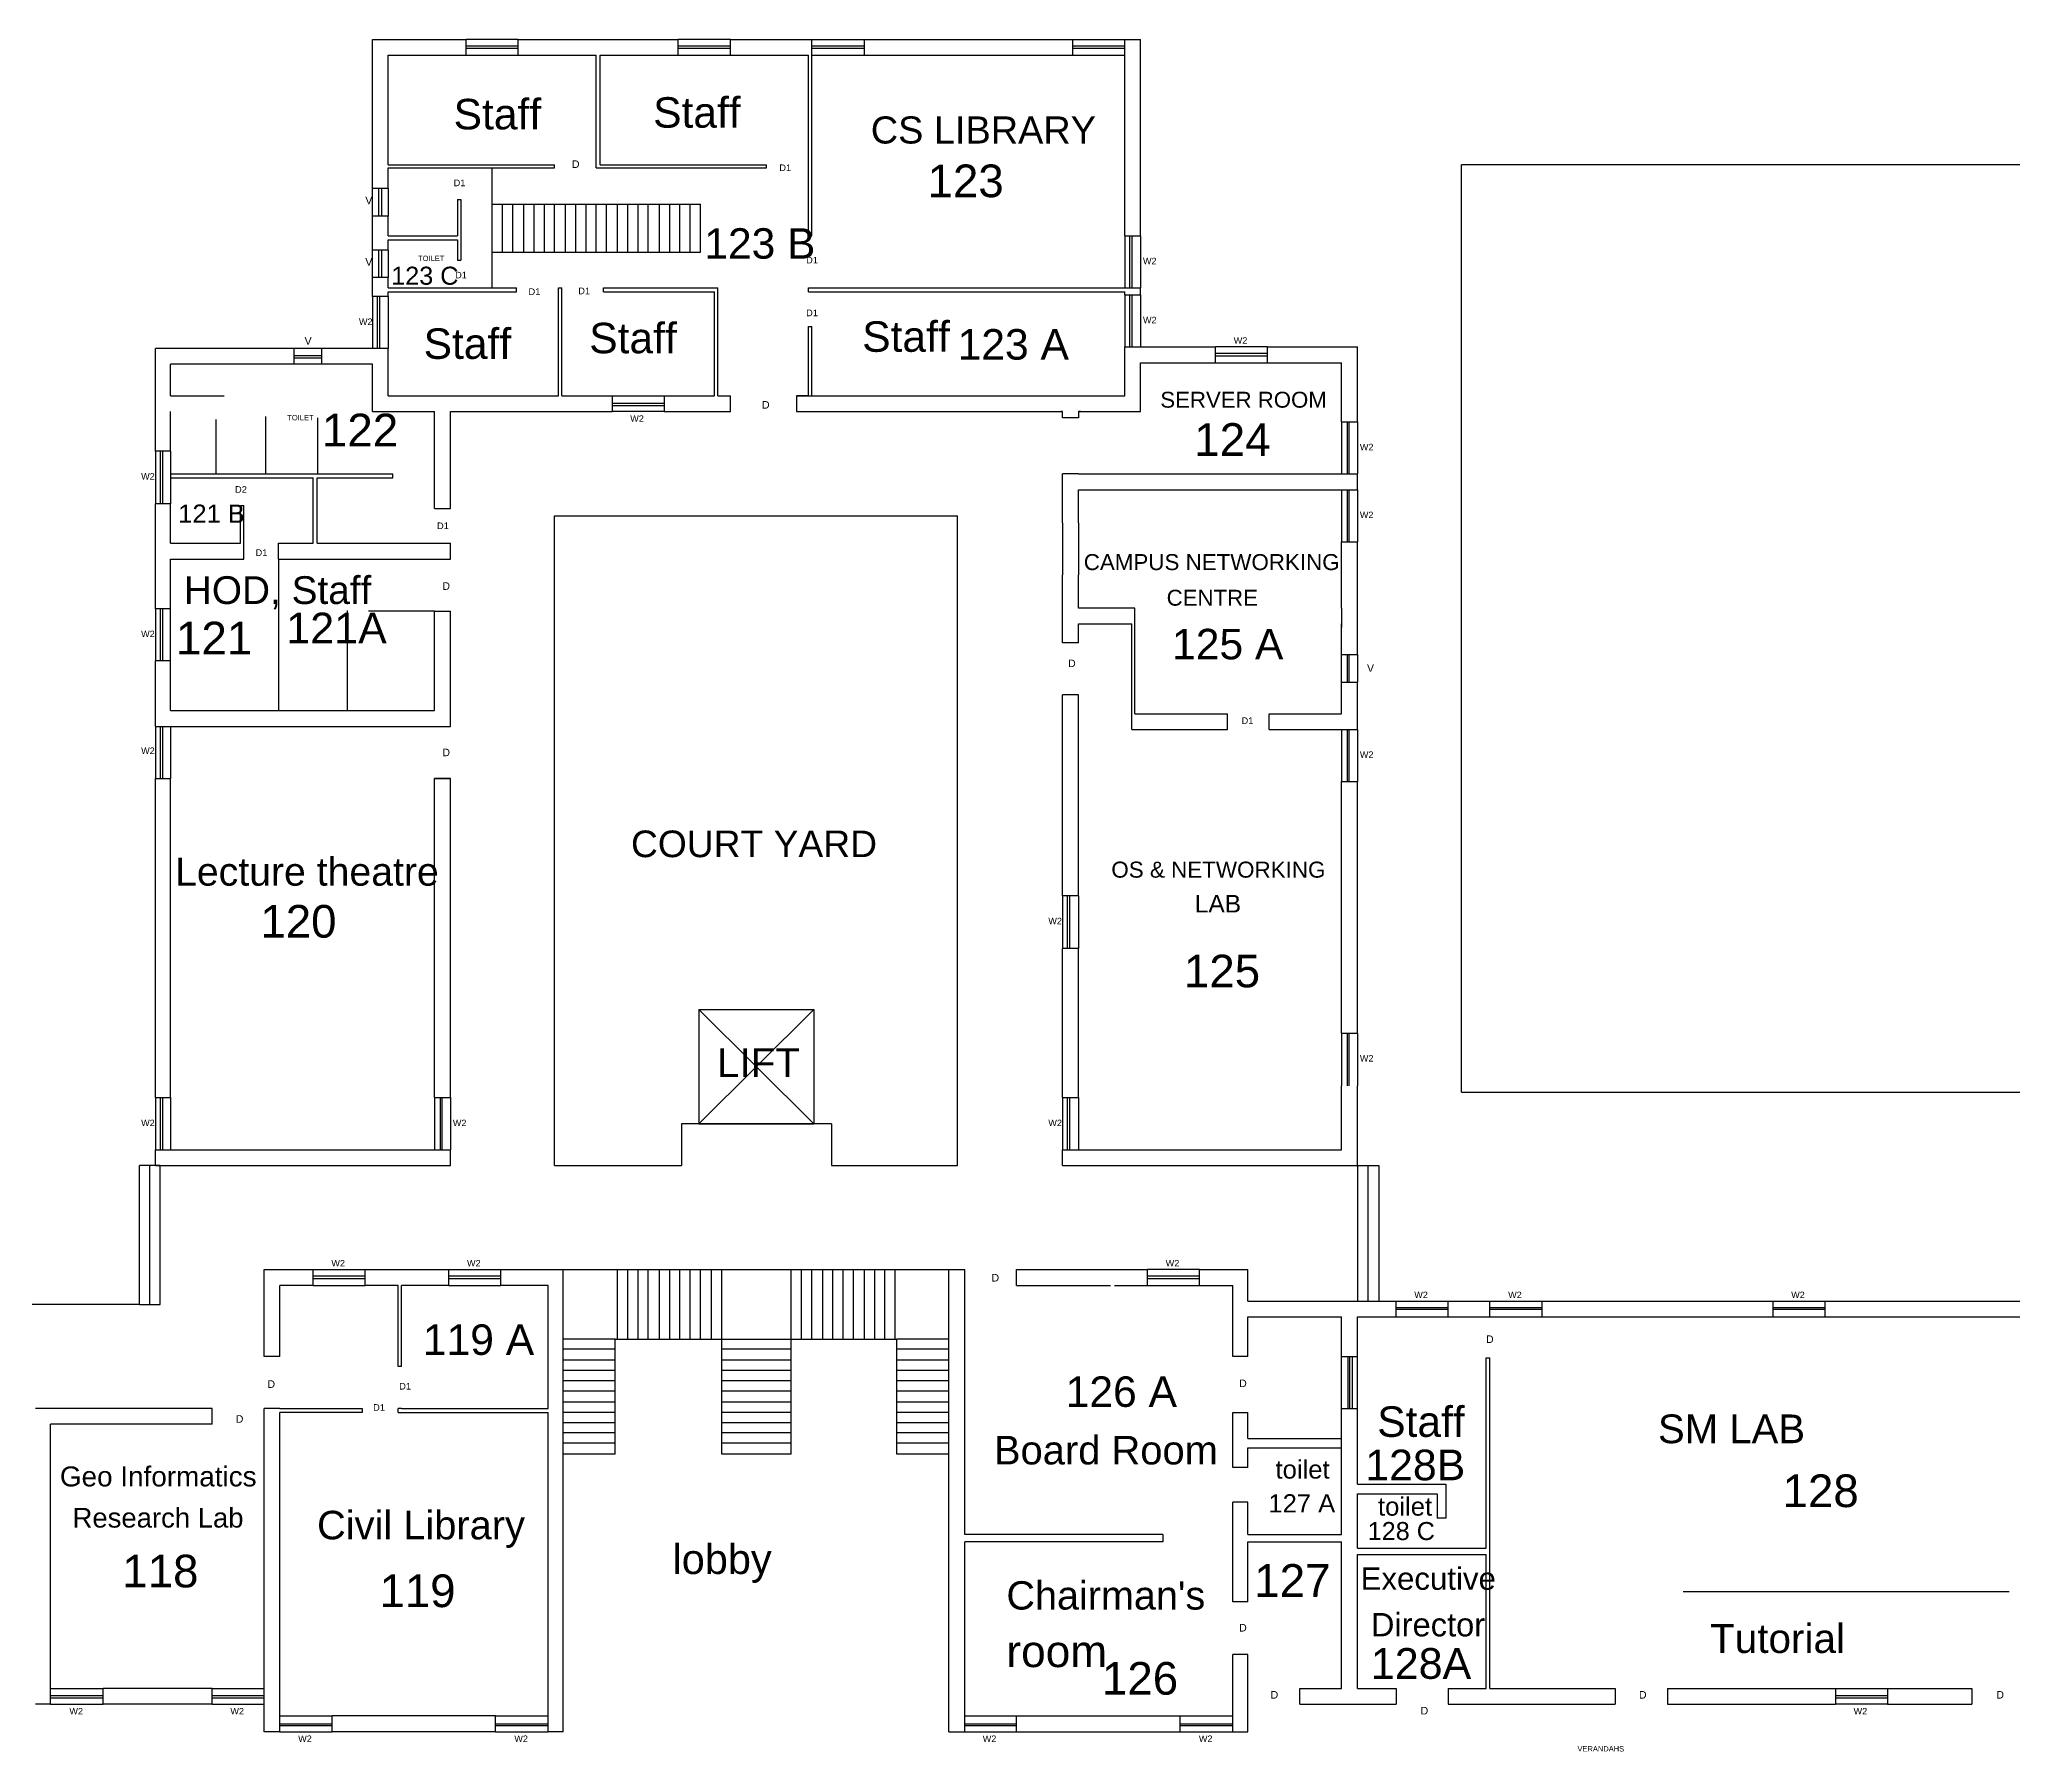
# Model space of a CAD drawing. Header units: millimetres. Extents: x 14 to 406, y 10 to 287.
# Drawn here: x 173.6 to 279.4, y 114.4 to 206.3 of the extents above; entities that cross this region are included whole.
import ezdxf

# ---------------------------------------------------------------- set-up
doc = ezdxf.new("R2010")
doc.units = ezdxf.units.MM
doc.header["$MEASUREMENT"] = 0
doc.layers.get('0').update_dxf_attribs({"linetype": 'CONTINUOUS'})
doc.styles.add('Swis721CnBT$001H0', font='')
doc.styles.get('Swis721CnBT$001H0').set_extended_font_data('Swis721CnBT')

msp = doc.modelspace()

# ---------------------------------------------------------------- linework, layer by layer
at = {"color": 0, "linetype": 'Continuous', "lineweight": 25, "true_color": 0x000007}
for p, q in [((191.42, 198.35), (191.42, 206.35)), ((191.42, 206.35), (196.45, 206.35)), ((192.26, 199.62), (192.26, 205.5)), ((192.26, 205.5), (196.45, 205.5)), ((196.45, 205.5), (196.45, 206.35)), ((196.45, 206.01), (199.25, 206.01)), ((196.45, 205.88), (199.25, 205.88)), ((199.25, 206.35), (207.84, 206.35)), ((199.25, 205.5), (203.44, 205.5)), ((203.44, 199.45), (203.44, 205.5)), ((203.65, 199.62), (203.65, 205.5)), ((203.65, 205.5), (207.84, 205.5)), ((207.84, 205.5), (207.84, 206.35)), ((207.84, 206.01), (210.64, 206.01)), ((207.84, 205.88), (210.64, 205.88)), ((210.64, 206.35), (215, 206.35)), ((210.64, 205.5), (214.83, 205.5)), ((214.83, 195.81), (214.83, 205.5)), ((215, 195.81), (215, 206.35)), ((215, 206.35), (217.83, 206.35)), ((215, 206.01), (217.83, 206.01)), ((215, 205.88), (217.83, 205.88)), ((215, 205.5), (217.83, 205.5)), ((217.83, 205.5), (217.83, 206.35)), ((217.83, 206.35), (229.01, 206.35)), ((217.83, 205.5), (229.01, 205.5)), ((229.01, 205.5), (229.01, 206.35)), ((229.01, 206.35), (231.8, 206.35)), ((229.01, 206.01), (231.8, 206.01)), ((229.01, 205.88), (231.8, 205.88)), ((229.01, 205.5), (231.8, 205.5)), ((231.8, 195.81), (231.8, 206.35)), ((231.8, 206.35), (232.65, 206.35)), ((232.65, 195.81), (232.65, 206.35)), ((192.26, 199.62), (201.2, 199.62)), ((192.26, 198.35), (192.26, 199.45)), ((192.26, 199.45), (201.2, 199.45)), ((197.85, 197.5), (197.85, 199.45)), ((201.2, 199.45), (201.2, 199.62)), ((203.44, 199.45), (212.58, 199.45)), ((203.65, 199.62), (212.58, 199.62)), ((212.58, 199.45), (212.58, 199.62)), ((249.88, 149.83), (249.88, 199.62)), ((192.26, 198.35), (191.42, 198.35)), ((191.42, 196.86), (191.42, 198.35)), ((191.76, 196.86), (191.76, 198.35)), ((191.93, 196.86), (191.93, 198.35)), ((192.26, 198.35), (192.26, 196.86)), ((195.99, 197.75), (195.99, 195.81)), ((195.99, 197.75), (196.16, 197.75)), ((196.16, 197.75), (196.16, 194.49)), ((197.85, 197.5), (209.03, 197.5)), ((197.85, 194.92), (197.85, 197.5)), ((198.4, 194.92), (198.4, 197.5)), ((198.95, 194.92), (198.95, 197.5)), ((199.55, 194.92), (199.55, 197.5)), ((200.1, 194.92), (200.1, 197.5)), ((200.65, 194.92), (200.65, 197.5)), ((201.2, 194.92), (201.2, 197.5)), ((201.79, 194.92), (201.79, 197.5)), ((202.34, 194.92), (202.34, 197.5)), ((202.89, 194.92), (202.89, 197.5)), ((203.44, 194.92), (203.44, 197.5)), ((203.99, 194.92), (203.99, 197.5)), ((204.58, 194.92), (204.58, 197.5)), ((205.13, 194.92), (205.13, 197.5)), ((205.68, 194.92), (205.68, 197.5)), ((206.23, 194.92), (206.23, 197.5)), ((206.83, 194.92), (206.83, 197.5)), ((207.38, 194.92), (207.38, 197.5)), ((207.93, 194.92), (207.93, 197.5)), ((208.48, 194.92), (208.48, 197.5)), ((209.03, 194.92), (209.03, 197.5)), ((191.42, 195.04), (191.42, 196.86)), ((192.26, 196.86), (191.42, 196.86)), ((192.26, 195.81), (192.26, 196.86)), ((192.26, 195.04), (191.42, 195.04)), ((191.42, 193.56), (191.42, 195.04)), ((191.76, 193.56), (191.76, 195.04)), ((191.93, 193.56), (191.93, 195.04)), ((192.26, 195.81), (195.99, 195.81)), ((192.26, 195.59), (195.99, 195.59)), ((192.26, 195.04), (192.26, 195.59)), ((192.26, 195.04), (192.26, 193.56)), ((195.99, 195.59), (195.99, 194.49)), ((197.85, 193.01), (197.85, 194.92)), ((197.85, 194.92), (209.03, 194.92)), ((214.83, 195.81), (215, 195.81)), ((231.8, 195.81), (232.65, 195.81)), ((231.8, 195.81), (231.8, 193.01)), ((232.06, 195.81), (232.06, 193.01)), ((232.18, 195.81), (232.18, 193.01)), ((232.65, 195.81), (232.65, 193.01)), ((195.99, 194.49), (196.16, 194.49)), ((191.42, 192.55), (191.42, 193.56)), ((192.26, 193.56), (191.42, 193.56)), ((192.26, 193.01), (192.26, 193.56)), ((192.26, 193.01), (199.16, 193.01)), ((192.26, 192.8), (199.16, 192.8)), ((192.26, 192.55), (192.26, 192.8)), ((199.16, 192.8), (199.16, 193.01)), ((201.41, 193.01), (201.58, 193.01)), ((201.41, 187.21), (201.41, 193.01)), ((201.58, 187.21), (201.58, 193.01)), ((203.82, 193.01), (209.96, 193.01)), ((203.82, 192.8), (203.82, 193.01)), ((203.82, 192.8), (209.79, 192.8)), ((209.79, 187.21), (209.79, 192.8)), ((209.96, 187.21), (209.96, 193.01)), ((214.83, 193.01), (232.65, 193.01)), ((214.83, 192.8), (214.83, 193.01)), ((214.83, 192.8), (214.83, 193.01)), ((214.83, 192.8), (231.8, 192.8)), ((231.8, 192.63), (231.8, 192.8)), ((232.65, 192.63), (232.65, 193.01)), ((192.26, 192.55), (191.42, 192.55)), ((191.42, 192.55), (191.42, 189.75)), ((191.67, 192.55), (191.67, 189.75)), ((191.8, 192.55), (191.8, 189.75)), ((192.26, 192.55), (192.26, 189.75)), ((231.8, 192.63), (232.65, 192.63)), ((231.8, 192.63), (231.8, 189.84)), ((232.06, 192.63), (232.06, 189.84)), ((232.18, 192.63), (232.18, 189.84)), ((232.65, 192.63), (232.65, 189.84)), ((214.83, 190.94), (215, 190.94)), ((214.83, 187.21), (214.83, 190.94)), ((215, 187.21), (215, 190.94)), ((179.78, 184.25), (179.78, 189.75)), ((187.23, 189.75), (179.78, 189.75)), ((187.23, 188.91), (187.23, 189.75)), ((188.71, 189.75), (187.23, 189.75)), ((192.26, 189.75), (188.71, 189.75)), ((188.71, 188.91), (188.71, 189.75)), ((192.26, 187.21), (192.26, 189.75)), ((231.8, 189.84), (236.67, 189.84)), ((231.8, 187.21), (231.8, 189.84)), ((236.67, 188.99), (236.67, 189.84)), ((239.47, 189.84), (244.29, 189.84)), ((244.29, 185.82), (244.29, 189.84)), ((180.58, 187.21), (180.58, 188.91)), ((187.23, 188.91), (180.58, 188.91)), ((188.71, 189.37), (187.23, 189.37)), ((188.71, 189.24), (187.23, 189.24)), ((188.71, 188.91), (187.23, 188.91)), ((191.42, 188.91), (188.71, 188.91)), ((191.42, 186.37), (191.42, 188.91)), ((232.65, 188.99), (236.67, 188.99)), ((232.65, 186.37), (232.65, 188.99)), ((236.67, 189.5), (239.47, 189.5)), ((236.67, 189.37), (239.47, 189.37)), ((239.47, 188.99), (243.44, 188.99)), ((243.44, 185.82), (243.44, 188.99)), ((180.58, 187.21), (183.46, 187.21)), ((192.26, 187.21), (201.41, 187.21)), ((192.26, 187.21), (201.41, 187.21)), ((201.58, 187.21), (204.29, 187.21)), ((201.58, 187.21), (204.29, 187.21)), ((204.29, 187.21), (204.29, 186.37)), ((204.29, 186.83), (207.08, 186.83)), ((204.29, 186.7), (207.08, 186.7)), ((207.08, 187.21), (209.79, 187.21)), ((207.08, 187.21), (209.79, 187.21)), ((209.96, 187.21), (210.64, 187.21)), ((209.96, 187.21), (210.64, 187.21)), ((210.64, 186.37), (210.64, 187.21)), ((214.19, 187.21), (214.83, 187.21)), ((214.83, 187.21), (214.19, 187.21)), ((214.19, 187.21), (214.19, 186.37)), ((214.19, 187.21), (231.8, 187.21)), ((215, 187.21), (231.8, 187.21)), ((180.58, 184.25), (180.58, 186.37)), ((183.04, 183.02), (183.04, 185.94)), ((185.7, 183.02), (185.7, 186.11)), ((188.5, 183.02), (188.5, 186.03)), ((191.42, 186.37), (194.76, 186.37)), ((194.76, 181.16), (194.76, 186.37)), ((195.61, 181.16), (195.61, 186.37)), ((195.61, 186.37), (204.29, 186.37)), ((195.61, 186.37), (204.29, 186.37)), ((207.08, 186.37), (210.64, 186.37)), ((207.08, 186.37), (210.64, 186.37)), ((214.19, 186.37), (228.46, 186.37)), ((214.19, 186.37), (228.46, 186.37)), ((229.31, 186.37), (232.65, 186.37)), ((229.43, 186.37), (229.31, 186.37)), ((243.44, 185.82), (244.29, 185.82)), ((243.44, 185.82), (243.44, 183.02)), ((243.74, 185.82), (243.74, 183.02)), ((243.83, 185.82), (243.83, 183.02)), ((244.29, 185.82), (244.29, 183.02)), ((180.58, 184.25), (179.78, 184.25)), ((179.78, 184.25), (179.78, 181.41)), ((180.03, 184.25), (180.03, 181.41)), ((180.16, 184.25), (180.16, 181.41)), ((180.58, 184.25), (180.58, 181.41)), ((180.58, 183.02), (192.52, 183.02)), ((180.58, 182.81), (188.24, 182.81)), ((188.24, 179.3), (188.24, 182.81)), ((188.45, 182.81), (192.52, 182.81)), ((188.45, 179.3), (188.45, 182.81)), ((192.52, 182.81), (192.52, 183.02)), ((228.46, 180.4), (228.46, 183.02)), ((229.31, 183.02), (228.46, 183.02)), ((229.31, 183.02), (232.65, 183.02)), ((229.31, 180.4), (229.31, 182.17)), ((229.31, 182.17), (232.65, 182.17)), ((232.65, 183.02), (235.7, 183.02)), ((232.65, 182.17), (235.44, 182.17)), ((235.44, 183.02), (244.29, 183.02)), ((235.44, 182.17), (244.29, 182.17)), ((243.44, 182.17), (243.44, 179.38)), ((243.74, 182.17), (243.74, 179.38)), ((243.83, 182.17), (243.83, 179.38)), ((244.29, 182.17), (244.29, 183.02)), ((244.29, 182.17), (244.29, 179.38)), ((179.78, 175.78), (179.78, 181.41)), ((180.58, 181.41), (179.78, 181.41)), ((180.58, 179.3), (180.58, 181.41)), ((184.35, 181.33), (184.52, 181.33)), ((184.35, 179.3), (184.35, 181.33)), ((184.52, 178.45), (184.52, 181.33)), ((194.76, 181.16), (195.61, 181.16)), ((201.2, 145.89), (201.2, 180.78)), ((201.2, 180.78), (222.83, 180.78)), ((222.83, 145.89), (222.83, 180.78)), ((228.46, 180.4), (228.46, 177.6)), ((229.31, 180.4), (229.31, 177.6)), ((180.58, 179.3), (184.35, 179.3)), ((186.38, 179.3), (188.24, 179.3)), ((186.38, 178.45), (186.38, 179.3)), ((188.45, 179.3), (195.61, 179.3)), ((195.61, 178.45), (195.61, 179.3)), ((243.44, 175.82), (243.44, 179.38)), ((243.44, 179.38), (244.29, 179.38)), ((244.29, 173.33), (244.29, 179.38)), ((180.58, 178.45), (184.52, 178.45)), ((180.58, 175.78), (180.58, 178.45)), ((186.38, 178.45), (195.61, 178.45)), ((186.38, 178.45), (186.38, 170.32)), ((228.46, 173.96), (228.46, 177.6)), ((229.31, 175.82), (229.31, 177.6)), ((243.44, 175.82), (243.44, 174.77)), ((180.03, 175.78), (180.03, 172.99)), ((180.16, 175.78), (180.16, 172.99)), ((190.06, 175.7), (190.06, 170.32)), ((194.76, 175.66), (191.21, 175.66)), ((194.76, 175.66), (195.61, 175.66)), ((194.76, 170.32), (194.76, 175.66)), ((195.61, 169.47), (195.61, 175.66)), ((229.31, 173.96), (229.31, 174.98)), ((229.31, 174.98), (232.18, 174.98)), ((232.18, 169.31), (232.18, 174.98)), ((232.35, 170.15), (232.35, 174.98)), ((243.44, 173.33), (243.44, 174.98)), ((229.31, 173.96), (228.46, 173.96)), ((179.78, 169.47), (179.78, 172.99)), ((180.58, 172.99), (179.78, 172.99)), ((180.58, 170.32), (180.58, 172.99)), ((243.74, 173.33), (243.74, 171.85)), ((243.83, 173.33), (243.83, 171.85)), ((243.44, 170.15), (243.44, 171.85)), ((243.44, 171.85), (244.29, 171.85)), ((244.29, 169.31), (244.29, 171.85)), ((228.46, 160.37), (228.46, 171.17)), ((229.31, 171.17), (228.46, 171.17)), ((229.31, 160.37), (229.31, 171.17)), ((179.78, 169.47), (195.61, 169.47)), ((179.78, 169.47), (179.78, 166.68)), ((180.03, 169.47), (180.03, 166.68)), ((180.16, 169.47), (180.16, 166.68)), ((180.58, 170.32), (194.76, 170.32)), ((180.58, 169.47), (180.58, 166.68)), ((232.35, 170.15), (237.31, 170.15)), ((237.31, 169.31), (237.31, 170.15)), ((239.55, 169.31), (239.55, 170.15)), ((239.55, 170.15), (243.44, 170.15)), ((232.18, 169.31), (237.31, 169.31)), ((239.55, 169.31), (244.29, 169.31)), ((243.44, 169.31), (243.44, 166.51)), ((243.74, 169.31), (243.74, 166.51)), ((243.83, 169.31), (243.83, 166.51)), ((244.29, 169.31), (244.29, 166.51)), ((179.78, 166.68), (180.58, 166.68)), ((179.78, 149.54), (179.78, 166.68)), ((180.58, 149.54), (180.58, 166.68)), ((194.76, 149.54), (194.76, 166.68)), ((195.61, 149.54), (195.61, 166.68)), ((243.44, 153.01), (243.44, 166.51)), ((243.44, 166.51), (244.29, 166.51)), ((244.29, 153.01), (244.29, 166.51)), ((229.31, 160.37), (228.46, 160.37)), ((228.46, 160.37), (228.46, 157.54)), ((228.71, 160.37), (228.71, 157.54)), ((228.84, 160.37), (228.84, 157.54)), ((229.31, 160.37), (229.31, 157.54)), ((228.46, 149.54), (228.46, 157.54)), ((229.31, 157.54), (228.46, 157.54)), ((229.31, 149.54), (229.31, 157.54)), ((208.94, 154.28), (215.12, 154.28)), ((208.94, 154.28), (208.94, 148.14)), ((243.44, 153.01), (244.29, 153.01)), ((243.44, 153.01), (243.44, 150.17)), ((243.74, 153.01), (243.74, 150.17)), ((243.83, 153.01), (243.83, 150.17)), ((244.29, 153.01), (244.29, 150.17)), ((179.78, 149.54), (180.58, 149.54)), ((179.78, 149.54), (179.78, 146.74)), ((180.03, 149.54), (180.03, 146.74)), ((180.16, 149.54), (180.16, 146.74)), ((180.58, 149.54), (180.58, 146.74)), ((194.76, 149.54), (195.61, 149.54)), ((194.76, 149.54), (194.76, 146.74)), ((195.06, 149.54), (195.06, 146.74)), ((195.14, 149.54), (195.14, 146.74)), ((195.61, 149.54), (195.61, 146.74)), ((228.46, 149.54), (229.31, 149.54)), ((228.46, 149.54), (228.46, 146.74)), ((228.71, 149.54), (228.71, 146.74)), ((228.84, 149.54), (228.84, 146.74)), ((229.31, 149.54), (229.31, 146.74)), ((243.44, 146.74), (243.44, 150.17)), ((244.29, 145.89), (244.29, 150.17)), ((249.88, 149.83), (314.9, 149.83)), ((208.94, 148.14), (215.12, 148.14)), ((216.06, 148.14), (216.06, 145.89)), ((179.78, 146.74), (195.61, 146.74)), ((179.78, 145.89), (179.78, 146.74)), ((195.61, 145.89), (195.61, 146.74)), ((228.46, 145.89), (228.46, 146.74)), ((228.46, 146.74), (243.44, 146.74)), ((178.93, 138.44), (178.93, 145.89)), ((180.03, 145.89), (178.93, 145.89)), ((179.48, 138.44), (179.48, 145.89)), ((179.78, 145.89), (195.61, 145.89)), ((180.03, 138.44), (180.03, 145.89)), ((201.2, 145.89), (208.01, 145.89)), ((216.06, 145.89), (222.83, 145.89)), ((228.46, 145.89), (244.29, 145.89)), ((244.29, 145.89), (244.29, 138.61)), ((244.84, 145.89), (244.84, 138.61)), ((185.62, 135.65), (185.62, 140.31)), ((185.62, 140.31), (188.24, 140.31)), ((188.24, 139.46), (188.24, 140.31)), ((188.24, 140.31), (191.04, 140.31)), ((188.24, 139.97), (191.04, 139.97)), ((188.24, 139.84), (191.04, 139.84)), ((191.04, 140.31), (195.52, 140.31)), ((191.04, 139.46), (191.04, 140.31)), ((195.52, 139.46), (195.52, 140.31)), ((195.52, 140.31), (198.32, 140.31)), ((195.52, 139.97), (198.32, 139.97)), ((195.52, 139.84), (198.32, 139.84)), ((198.32, 140.31), (201.66, 140.31)), ((198.32, 139.46), (198.32, 140.31)), ((201.66, 115.5), (201.66, 140.31)), ((201.66, 140.31), (222.36, 140.31)), ((204.58, 136.58), (204.58, 140.31)), ((205.13, 136.58), (205.13, 140.31)), ((205.68, 136.58), (205.68, 140.31)), ((206.23, 136.58), (206.23, 140.31)), ((206.83, 136.58), (206.83, 140.31)), ((207.38, 136.58), (207.38, 140.31)), ((207.93, 136.58), (207.93, 140.31)), ((208.48, 136.58), (208.48, 140.31)), ((209.03, 136.58), (209.03, 140.31)), ((209.62, 136.58), (209.62, 140.31)), ((210.17, 136.58), (210.17, 140.31)), ((213.9, 136.58), (213.9, 140.31)), ((214.45, 136.58), (214.45, 140.31)), ((215, 136.58), (215, 140.31)), ((215.59, 136.58), (215.59, 140.31)), ((216.14, 136.58), (216.14, 140.31)), ((216.69, 136.58), (216.69, 140.31)), ((217.24, 136.58), (217.24, 140.31)), ((217.83, 136.58), (217.83, 140.31)), ((218.38, 136.58), (218.38, 140.31)), ((218.93, 136.58), (218.93, 140.31)), ((219.48, 136.58), (219.48, 140.31)), ((222.36, 140.31), (223.21, 140.31)), ((222.36, 115.5), (222.36, 140.31)), ((223.21, 126.08), (223.21, 140.31)), ((226, 140.31), (233.03, 140.31)), ((226, 139.46), (226, 140.31)), ((233.03, 139.46), (233.03, 140.31)), ((233.03, 139.97), (235.82, 139.97)), ((233.03, 139.84), (235.82, 139.84)), ((235.82, 140.31), (238.41, 140.31)), ((238.41, 138.61), (238.41, 140.31)), ((188.24, 139.46), (186.46, 139.46)), ((186.46, 135.65), (186.46, 139.46)), ((188.24, 139.46), (191.04, 139.46)), ((192.81, 139.46), (191.04, 139.46)), ((192.81, 135.1), (192.81, 139.46)), ((195.52, 139.46), (192.98, 139.46)), ((192.98, 135.1), (192.98, 139.46)), ((195.52, 139.46), (198.32, 139.46)), ((200.86, 139.46), (198.32, 139.46)), ((200.86, 132.86), (200.86, 139.46)), ((201.66, 116.35), (201.66, 139.46)), ((222.36, 116.35), (222.36, 139.46)), ((226, 139.46), (231.04, 139.46)), ((231.25, 139.46), (233.03, 139.46)), ((235.82, 139.46), (237.6, 139.46)), ((237.6, 135.65), (237.6, 139.46)), ((178.93, 138.44), (145.15, 138.44)), ((178.93, 138.44), (180.03, 138.44)), ((238.41, 138.61), (239.55, 138.61)), ((238.41, 135.65), (238.41, 137.77)), ((238.41, 137.77), (239.55, 137.77)), ((239.55, 138.61), (242.34, 138.61)), ((239.55, 137.77), (242.34, 137.77)), ((242.34, 138.61), (246.37, 138.61)), ((242.34, 137.77), (243.44, 137.77)), ((244.29, 137.77), (246.37, 137.77)), ((246.37, 137.77), (246.37, 138.61)), ((246.37, 138.61), (249.16, 138.61)), ((246.37, 138.27), (249.16, 138.27)), ((246.37, 138.19), (249.16, 138.19)), ((246.37, 137.77), (249.16, 137.77)), ((249.16, 138.61), (251.4, 138.61)), ((249.16, 137.77), (249.16, 138.61)), ((249.16, 137.77), (251.19, 137.77)), ((251.19, 137.77), (251.4, 137.77)), ((251.4, 137.77), (251.4, 138.61)), ((251.4, 138.61), (254.2, 138.61)), ((251.4, 138.27), (254.2, 138.27)), ((251.4, 138.19), (254.2, 138.19)), ((251.4, 137.77), (254.2, 137.77)), ((254.2, 137.77), (254.2, 138.61)), ((254.2, 138.61), (266.6, 138.61)), ((254.2, 137.77), (266.6, 137.77)), ((266.6, 137.77), (266.6, 138.61)), ((266.6, 138.61), (269.4, 138.61)), ((266.6, 138.27), (269.4, 138.27)), ((266.6, 138.19), (269.4, 138.19)), ((266.6, 137.77), (269.4, 137.77)), ((269.4, 138.61), (281.8, 138.61)), ((269.4, 137.77), (269.4, 138.61)), ((269.4, 137.77), (281.8, 137.77)), ((186.46, 135.65), (185.62, 135.65)), ((204.46, 136.58), (201.66, 136.58)), ((204.46, 136.03), (201.66, 136.03)), ((204.46, 130.4), (204.46, 136.58)), ((204.46, 136.58), (210.17, 136.58)), ((210.17, 130.4), (210.17, 136.58)), ((213.9, 136.03), (210.17, 136.03)), ((213.9, 130.4), (213.9, 136.58)), ((219.57, 130.4), (219.57, 136.58)), ((222.36, 136.58), (219.57, 136.58)), ((222.36, 136.03), (219.57, 136.03)), ((238.41, 135.65), (237.6, 135.65)), ((243.44, 135.65), (244.29, 135.65)), ((243.78, 135.65), (243.78, 132.86)), ((243.87, 135.65), (243.87, 132.86)), ((244, 135.65), (244, 132.86)), ((251.19, 135.57), (251.4, 135.57)), ((192.98, 135.1), (192.81, 135.1)), ((204.46, 135.44), (201.66, 135.44)), ((204.46, 134.89), (201.66, 134.89)), ((213.9, 135.44), (210.17, 135.44)), ((213.9, 134.89), (210.17, 134.89)), ((222.36, 135.44), (219.57, 135.44)), ((222.36, 134.89), (219.57, 134.89)), ((204.46, 134.34), (201.66, 134.34)), ((204.46, 133.79), (201.66, 133.79)), ((213.9, 134.34), (210.17, 134.34)), ((213.9, 133.79), (210.17, 133.79)), ((222.36, 134.34), (219.57, 134.34)), ((222.36, 133.79), (219.57, 133.79)), ((182.82, 132.86), (173.34, 132.86)), ((182.82, 132.01), (182.82, 132.86)), ((186.46, 132.86), (185.62, 132.86)), ((185.62, 116.98), (185.62, 132.86)), ((186.46, 115.5), (186.46, 132.64)), ((192.98, 132.86), (192.81, 132.86)), ((192.81, 132.64), (192.81, 132.86)), ((192.81, 132.64), (200.86, 132.64)), ((192.98, 132.86), (200.86, 132.86)), ((200.86, 115.5), (200.86, 132.64)), ((204.46, 133.19), (201.66, 133.19)), ((204.46, 132.64), (201.66, 132.64)), ((213.9, 133.19), (210.17, 133.19)), ((213.9, 132.64), (210.17, 132.64)), ((222.36, 133.19), (219.57, 133.19)), ((222.36, 132.64), (219.57, 132.64)), ((237.6, 129.68), (237.6, 132.64)), ((237.6, 132.64), (238.41, 132.64)), ((238.41, 131.25), (238.41, 132.64)), ((243.44, 132.86), (244.29, 132.86)), ((182.82, 132.01), (174.15, 132.01)), ((174.15, 116.98), (174.15, 132.01)), ((186.46, 117.83), (186.46, 132.01)), ((204.46, 132.09), (201.66, 132.09)), ((204.46, 131.54), (201.66, 131.54)), ((213.9, 132.09), (210.17, 132.09)), ((213.9, 131.54), (210.17, 131.54)), ((222.36, 132.09), (219.57, 132.09)), ((222.36, 131.54), (219.57, 131.54)), ((237.6, 129.68), (237.6, 132.01)), ((204.46, 130.99), (201.66, 130.99)), ((204.46, 130.4), (201.66, 130.4)), ((213.9, 130.99), (210.17, 130.99)), ((213.9, 130.4), (210.17, 130.4)), ((222.36, 130.99), (219.57, 130.99)), ((222.36, 130.4), (219.57, 130.4)), ((238.41, 131.25), (243.44, 131.25)), ((238.41, 129.68), (238.41, 130.74)), ((238.41, 129.68), (238.41, 130.74)), ((238.41, 130.74), (243.44, 130.74)), ((243.44, 126.08), (243.44, 130.74)), ((238.41, 129.68), (237.6, 129.68)), ((244.29, 128.79), (249.03, 128.79)), ((244.29, 125.36), (244.29, 128.28)), ((244.29, 128.28), (248.57, 128.28)), ((248.57, 128.28), (248.57, 126.97)), ((249.03, 128.79), (249.03, 126.97)), ((237.6, 122.48), (237.6, 127.82)), ((237.6, 122.48), (237.6, 127.82)), ((238.41, 127.82), (237.6, 127.82)), ((238.41, 126.08), (238.41, 127.82)), ((233.84, 126.08), (223.21, 126.08)), ((238.41, 126.08), (243.44, 126.08)), ((223.21, 115.5), (223.21, 125.7)), ((238.41, 122.48), (238.41, 125.7)), ((238.41, 125.7), (243.44, 125.7)), ((243.44, 117.83), (243.44, 125.7)), ((244.29, 125.36), (251.19, 125.36)), ((244.29, 117.83), (244.29, 125.02)), ((244.29, 125.02), (251.19, 125.02)), ((251.19, 117.83), (251.19, 125.02)), ((261.78, 123.03), (279.26, 123.03)), ((238.41, 122.48), (237.6, 122.48)), ((237.6, 117.83), (237.6, 119.65)), ((237.6, 115.5), (237.6, 119.65)), ((238.41, 119.65), (237.6, 119.65)), ((238.41, 115.5), (238.41, 119.65)), ((174.15, 117.83), (176.98, 117.83)), ((182.82, 117.83), (176.98, 117.83)), ((176.98, 116.98), (176.98, 117.83)), ((182.82, 116.98), (182.82, 117.83)), ((182.82, 117.83), (185.62, 117.83)), ((241.2, 116.98), (241.2, 117.83)), ((241.2, 117.83), (243.44, 117.83)), ((244.29, 117.83), (246.37, 117.83)), ((246.37, 117.83), (246.37, 116.98)), ((249.16, 117.83), (251.19, 117.83)), ((249.16, 117.83), (249.16, 116.98)), ((251.4, 117.83), (258.13, 117.83)), ((258.13, 117.83), (258.13, 116.98)), ((260.93, 117.83), (269.95, 117.83)), ((260.93, 117.83), (260.93, 116.98)), ((269.95, 117.83), (269.95, 116.98)), ((272.74, 117.83), (277.27, 117.83)), ((277.27, 117.83), (277.27, 116.98)), ((174.15, 116.98), (173.34, 116.98)), ((174.15, 117.45), (176.98, 117.45)), ((174.15, 117.32), (176.98, 117.32)), ((174.15, 116.98), (176.98, 116.98)), ((182.82, 116.98), (176.98, 116.98)), ((182.82, 117.45), (185.62, 117.45)), ((182.82, 117.32), (185.62, 117.32)), ((182.82, 116.98), (185.62, 116.98)), ((185.62, 115.5), (185.62, 116.98)), ((241.2, 116.98), (246.37, 116.98)), ((249.16, 116.98), (258.13, 116.98)), ((260.93, 116.98), (269.95, 116.98)), ((269.95, 117.45), (272.74, 117.45)), ((269.95, 117.32), (272.74, 117.32)), ((272.74, 116.98), (277.27, 116.98)), ((186.46, 115.5), (185.62, 115.5)), ((186.46, 116.35), (189.26, 116.35)), ((186.46, 115.92), (189.26, 115.92)), ((186.46, 115.84), (189.26, 115.84)), ((186.46, 115.5), (189.26, 115.5)), ((198.02, 116.35), (189.26, 116.35)), ((189.26, 115.5), (189.26, 116.35)), ((198.02, 115.5), (189.26, 115.5)), ((198.02, 115.5), (198.02, 116.35)), ((198.02, 116.35), (200.86, 116.35)), ((198.02, 115.92), (200.86, 115.92)), ((198.02, 115.84), (200.86, 115.84)), ((198.02, 115.5), (200.86, 115.5)), ((201.66, 115.5), (200.86, 115.5)), ((222.36, 115.5), (223.21, 115.5)), ((223.21, 116.35), (226, 116.35)), ((223.21, 115.92), (226, 115.92)), ((223.21, 115.84), (226, 115.84)), ((223.21, 115.5), (226, 115.5)), ((226, 116.35), (234.77, 116.35)), ((226, 115.5), (226, 116.35)), ((226, 115.5), (234.77, 115.5)), ((234.77, 115.5), (234.77, 116.35)), ((234.77, 116.35), (237.6, 116.35)), ((234.77, 115.92), (237.6, 115.92)), ((234.77, 115.84), (237.6, 115.84)), ((234.77, 115.5), (237.6, 115.5)), ((237.6, 115.5), (238.41, 115.5))]:
    msp.add_line(p, q, dxfattribs=at)
for points in [[(196.45, 205.5), (199.25, 205.5), (199.25, 206.35), (196.45, 206.35)], [(207.84, 205.5), (210.64, 205.5), (210.64, 206.35), (207.84, 206.35)], [(314.9, 195.89), (314.9, 199.62), (249.88, 199.62)], [(236.67, 188.99), (239.47, 188.99), (239.47, 189.84), (236.67, 189.84)], [(204.29, 187.21), (207.08, 187.21), (207.08, 186.37), (204.29, 186.37)], [(229.31, 186.37), (229.31, 186.03), (228.46, 186.03), (228.46, 186.37), (228.37, 186.37)], [(232.35, 174.98), (232.35, 175.82), (229.31, 175.82)], [(180.58, 172.99), (180.58, 175.78), (179.78, 175.78), (179.78, 172.99)], [(243.44, 171.85), (243.44, 173.33), (244.29, 173.33), (244.29, 171.85)], [(208.94, 148.14), (215.12, 154.28), (215.12, 148.14), (208.94, 154.28)], [(216.06, 148.14), (208.01, 148.14), (208.01, 145.89)], [(244.29, 145.89), (245.43, 145.89), (245.43, 138.61)], [(233.03, 139.46), (235.82, 139.46), (235.82, 140.31), (233.03, 140.31)], [(243.44, 129.68), (243.44, 135.65), (243.44, 137.77)], [(244.29, 128.79), (244.29, 135.65), (244.29, 137.77)], [(210.17, 136.58), (213.9, 136.58), (219.57, 136.58)], [(251.19, 125.36), (251.19, 131.21), (251.19, 135.57)], [(251.4, 117.83), (251.4, 125.02), (251.4, 135.57)], [(186.46, 132.86), (190.87, 132.86), (190.87, 132.64), (186.46, 132.64)], [(233.84, 126.08), (233.84, 125.7), (223.21, 125.7)], [(249.03, 126.97), (248.78, 126.97), (248.57, 126.97)], [(269.95, 117.83), (272.74, 117.83), (272.74, 116.98), (269.95, 116.98)]]:
    msp.add_lwpolyline(points, dxfattribs=at)
msp.add_lwpolyline([(195.61, 166.68), (194.76, 166.68)], close=True, dxfattribs=at)

# ---------------------------------------------------------------- texts
at = {"color": 0, "true_color": 0x000007, "style": 'Swis721CnBT$001H0'}
for s, height, p in [('Staff', 1.636, (206.49, 201.61)), ('Staff', 1.636, (195.78, 201.52)), ('CS LIBRARY', 1.455, (218.17, 200.76)), ('D', 0.404, (202.13, 199.45)), ('D1', 0.356, (213.26, 199.28)), ('123', 1.753, (221.22, 197.88)), ('D1', 0.356, (195.78, 198.47)), ('V', 0.41, (191.04, 197.5)), ('123 B', 1.632, (209.24, 194.58)), ('V', 0.41, (191.04, 194.2)), ('123 C', 0.968, (192.43, 193.18)), ('TOILET', 0.29, (193.87, 194.45)), ('D1', 0.356, (195.86, 193.52)), ('D1', 0.356, (214.7, 194.32)), ('W2', 0.348, (232.78, 194.28)), ('D1', 0.356, (199.8, 192.63)), ('D1', 0.356, (202.47, 192.67)), ('D1', 0.356, (214.7, 191.49)), ('W2', 0.348, (190.7, 191.02)), ('Staff', 1.636, (194.17, 189.2)), ('Staff', 1.636, (203.06, 189.5)), ('Staff', 1.636, (217.71, 189.58)), ('123 A', 1.637, (222.83, 189.16)), ('W2', 0.348, (232.78, 191.11)), ('V', 0.41, (187.78, 189.96)), ('W2', 0.348, (237.65, 190.01)), ('SERVER ROOM', 0.8528, (233.71, 186.58)), ('D', 0.404, (212.33, 186.53)), ('TOILET', 0.29, (186.85, 185.9)), ('122', 1.758, (188.71, 184.5)), ('W2', 0.348, (205.26, 185.82)), ('124', 1.758, (235.53, 183.99)), ('W2', 0.348, (244.42, 184.29)), ('W2', 0.348, (179.01, 182.72)), ('D2', 0.356, (184.05, 182.01)), ('121 B', 0.98, (181, 180.4)), ('D1', 0.356, (194.89, 180.06)), ('W2', 0.348, (244.42, 180.65)), ('D1', 0.356, (185.15, 178.62)), ('CAMPUS NETWORKING', 0.859, (229.6, 177.86)), ('HOD, Staff', 1.491, (181.3, 176.04)), ('D', 0.404, (195.18, 176.8)), ('CENTRE', 0.853, (234.05, 175.95)), ('121', 1.758, (180.88, 173.33)), ('121A', 1.654, (186.8, 173.92)), ('125 A', 1.637, (234.34, 173.07)), ('W2', 0.348, (179.01, 174.26)), ('D', 0.404, (228.76, 172.65)), ('V', 0.41, (244.8, 172.4)), ('D1', 0.356, (238.07, 169.6)), ('W2', 0.348, (179.01, 167.99)), ('D', 0.404, (195.18, 167.87)), ('W2', 0.348, (244.42, 167.78)), ('COURT YARD', 1.43, (205.3, 162.45)), ('Lecture theatre', 1.5065, (180.83, 160.92)), ('OS & NETWORKING', 0.861, (231.08, 161.35)), ('120', 1.753, (185.41, 158.13)), ('            LAB', 0.9424, (231.17, 159.48)), ('W2', 0.348, (227.7, 158.85)), ('125', 1.753, (234.98, 155.46)), ('LIFT', 1.549, (209.92, 150.64)), ('W2', 0.348, (244.42, 151.48)), ('W2', 0.348, (179.01, 148.01)), ('W2', 0.348, (195.74, 148.01)), ('W2', 0.348, (227.7, 148.01)), ('W2', 0.348, (189.22, 140.48)), ('W2', 0.348, (196.5, 140.48)), ('D', 0.404, (224.65, 139.67)), ('W2', 0.348, (234, 140.48)), ('W2', 0.348, (247.34, 138.78)), ('W2', 0.348, (252.38, 138.78)), ('W2', 0.348, (267.57, 138.78)), ('119 A', 1.637, (194.13, 135.73)), ('D', 0.404, (251.19, 136.37)), ('126 A', 1.637, (228.63, 132.94)), ('D', 0.404, (185.79, 133.96)), ('D1', 0.356, (192.86, 133.87)), ('D', 0.404, (237.94, 134)), ('D', 0.404, (184.09, 132.09)), ('D1', 0.356, (191.46, 132.73)), ('Staff', 1.636, (245.35, 131.33)), ('SM LAB', 1.541, (260.42, 130.99)), ('Board Room', 1.533, (224.78, 129.85)), ('128B', 1.645, (244.71, 129)), ('Geo Informatics', 1.0706, (174.65, 128.67)), ('toilet', 0.986, (239.89, 129.09)), ('128', 1.753, (267.11, 127.56)), ('127 A', 0.983, (239.51, 127.27)), ('toilet', 0.986, (245.39, 127.1)), ('Research Lab', 1.055, (175.33, 126.46)), ('Civil Library', 1.5295, (188.45, 125.83)), ('128 C', 0.968, (244.84, 125.79)), ('118', 1.753, (178, 123.25)), (' lobby', 1.594, (206.91, 123.97)), ('119', 1.753, (191.8, 122.19)), ('127', 1.758, (238.75, 122.74)), ('Executive', 1.199, (244.46, 123.12)), ("Chairman's", 1.52, (225.45, 122.06)), ('Director', 1.254, (245.01, 120.62)), ('D', 0.404, (237.94, 120.88)), ('Tutorial', 1.556, (263.21, 119.73)), ('room', 1.698, (225.45, 118.97)), ('128A', 1.651, (245.01, 118.34)), ('126', 1.753, (230.58, 117.49)), ('D', 0.404, (239.63, 117.28)), ('D', 0.404, (259.4, 117.28)), ('D', 0.404, (278.58, 117.28)), ('W2', 0.348, (175.16, 116.43)), ('W2', 0.348, (183.8, 116.43)), ('D', 0.404, (247.68, 116.43)), ('W2', 0.348, (270.92, 116.43)), ('W2', 0.348, (187.44, 114.95)), ('W2', 0.348, (199.04, 114.95)), ('W2', 0.348, (224.18, 114.95)), ('W2', 0.348, (235.78, 114.95)), ('VERANDAHS', 0.288, (256.1, 114.44))]:
    msp.add_text(s, height=height, dxfattribs=at).set_placement(p)

doc.saveas('drawing.dxf')
